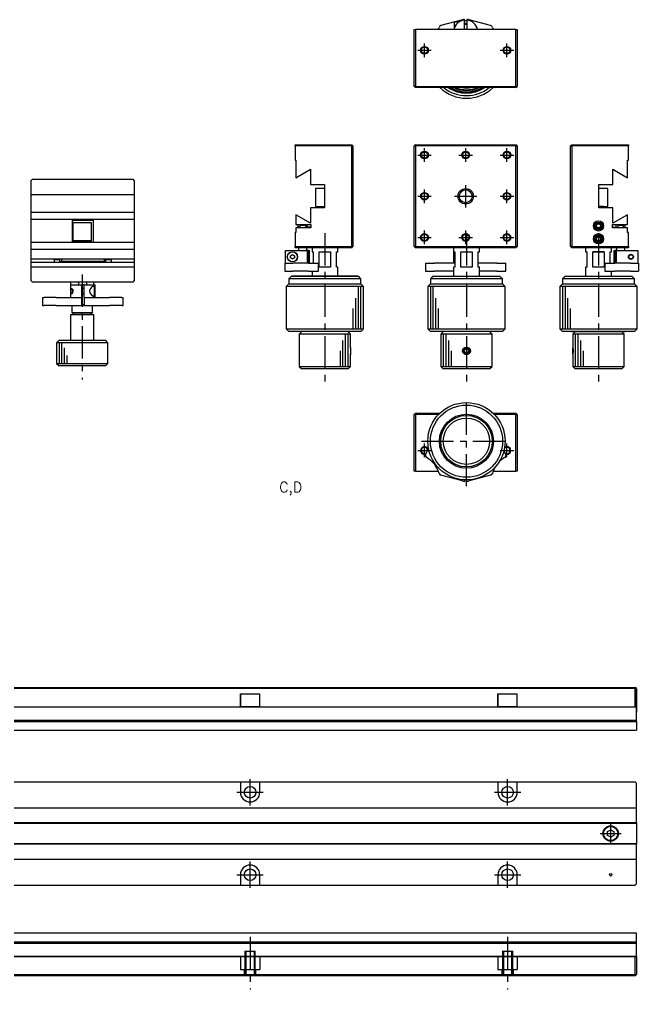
# Model space of a CAD drawing. Extents: x 18 to 952, y 13 to 406.
# Drawn here: x 238.7 to 479.1, y 29.9 to 406.3 of the extents above; entities that cross this region are included whole.
import ezdxf

# ---------------------------------------------------------------- set-up
doc = ezdxf.new("R2010")
doc.units = 0
doc.header["$LTSCALE"] = 10
doc.linetypes.add('CENTER', pattern=[2, 1.25, -0.25, 0.25, -0.25])
doc.linetypes.add('DASHED', pattern=[3.5, 2, -1.5])
doc.layers.get('0').update_dxf_attribs({"linetype": 'CONTINUOUS'})
doc.layers.add('CENTER', color=1, linetype='CENTER')
doc.styles.get("Standard").update_dxf_attribs({"font": 'txt.shx', "bigfont": '@extfont2.shx'})

msp = doc.modelspace()

# ---------------------------------------------------------------- linework, layer by layer
at = {"color": 7, "linetype": 'CONTINUOUS'}
for p, q in [((410.695905, 406.182148), (402.349441, 403.94572)), ((407.49, 405.252519), (407.49, 402.87321)), ((409.278451, 405.252519), (407.49, 405.252519)), ((411.49, 406.07613), (411.49, 406.327456)), ((411.49, 402.352519), (411.49, 406.07613)), ((412.489981, 404.352519), (411.49, 404.352519)), ((412.49, 406.327456), (412.49, 406.07613)), ((412.49, 406.07613), (412.49, 402.352519)), ((421.630559, 403.94572), (413.284095, 406.182148)), ((391.99, 380.352519), (391.99, 402.352519)), ((391.99, 402.352519), (392.49, 402.352519)), ((392.49, 402.352519), (392.49, 380.352519)), ((431.49, 402.352519), (392.49, 402.352519)), ((431.49, 380.352519), (431.49, 402.352519)), ((431.49, 402.352519), (431.99, 402.352519)), ((431.99, 402.352519), (431.99, 380.352519)), ((392.49, 379.852519), (391.99, 380.352519)), ((392.49, 380.352519), (391.99, 380.352519)), ((392.49, 379.852519), (392.49, 380.352519)), ((392.49, 380.352519), (431.49, 380.352519)), ((431.49, 379.852519), (431.49, 380.352519)), ((431.99, 380.352519), (431.49, 380.352519)), ((431.49, 379.852519), (431.99, 380.352519)), ((431.49, 379.852519), (392.49, 379.852519)), ((345.717481, 357.71), (367.717481, 357.71)), ((345.717481, 357.21), (345.717481, 357.71)), ((367.717481, 357.71), (367.717481, 357.21)), ((368.217481, 357.21), (367.717481, 357.71)), ((392.49, 357.71), (391.99, 357.21)), ((392.49, 357.21), (392.49, 357.71)), ((392.49, 357.71), (431.49, 357.71)), ((431.49, 357.21), (431.49, 357.71)), ((431.99, 357.21), (431.49, 357.71)), ((452.652519, 357.21), (453.152519, 357.71)), ((453.152519, 357.21), (453.152519, 357.71)), ((453.152519, 357.71), (475.152519, 357.71)), ((475.152519, 357.71), (475.152519, 357.21)), ((345.717481, 357.21), (345.717481, 351.71)), ((367.717481, 357.21), (345.717481, 357.21)), ((367.717481, 318.21), (367.717481, 357.21)), ((368.217481, 357.21), (367.717481, 357.21)), ((368.217481, 357.21), (368.217481, 318.21)), ((391.99, 318.21), (391.99, 357.21)), ((392.49, 357.21), (391.99, 357.21)), ((431.49, 357.21), (392.49, 357.21)), ((392.49, 357.21), (392.49, 318.21)), ((431.49, 318.21), (431.49, 357.21)), ((431.49, 357.21), (431.99, 357.21)), ((431.99, 357.21), (431.99, 318.21)), ((452.652519, 357.21), (453.152519, 357.21)), ((452.652519, 318.21), (452.652519, 357.21)), ((475.152519, 357.21), (453.152519, 357.21)), ((453.152519, 357.21), (453.152519, 318.21)), ((475.152519, 351.71), (475.152519, 357.21)), ((345.717481, 351.71), (346.017481, 351.71)), ((346.017481, 351.71), (346.017481, 344.883205)), ((474.852519, 351.71), (475.152519, 351.71)), ((474.852519, 344.883205), (474.852519, 351.71)), ((346.017481, 344.883205), (351.717481, 348.174102)), ((351.717481, 348.174102), (351.717481, 342.21)), ((469.152519, 348.174102), (474.852519, 344.883205)), ((469.152519, 342.21), (469.152519, 348.174102)), ((243.81, 344.37), (243.31, 343.87)), ((243.31, 338.37), (243.31, 343.87)), ((243.81, 344.37), (282.81, 344.37)), ((283.31, 343.87), (282.81, 344.37)), ((283.31, 343.87), (283.31, 338.37)), ((351.717481, 342.21), (357.217481, 342.21)), ((357.217481, 340.71), (353.667481, 340.71)), ((357.217481, 340.71), (353.667481, 340.71)), ((353.667481, 340.71), (353.667481, 333.71)), ((357.217481, 340.71), (356.740131, 340.71)), ((357.217481, 340.71), (356.740131, 340.71)), ((357.217481, 342.21), (357.217481, 333.21)), ((463.652519, 342.21), (469.152519, 342.21)), ((463.652519, 333.21), (463.652519, 342.21)), ((467.202519, 340.71), (463.652519, 340.71)), ((467.202519, 333.71), (467.202519, 340.71)), ((243.31, 338.37), (283.31, 338.37)), ((243.31, 331.543205), (243.31, 338.37)), ((283.31, 338.37), (283.31, 331.543205)), ((243.31, 331.543205), (283.31, 331.543205)), ((243.31, 328.87), (243.31, 331.543205)), ((283.31, 331.543205), (283.31, 328.87)), ((357.217481, 333.21), (351.717481, 333.21)), ((351.717481, 333.21), (351.717481, 327.245898)), ((353.667481, 333.71), (357.217481, 333.71)), ((355.317481, 333.71), (355.317481, 333.21)), ((463.652519, 333.71), (465.552519, 333.71)), ((463.652519, 333.71), (467.202519, 333.71)), ((465.552519, 333.71), (463.652519, 333.71)), ((469.152519, 333.21), (463.652519, 333.21)), ((465.552519, 333.71), (467.202519, 333.71)), ((465.552519, 333.21), (465.552519, 333.71)), ((469.152519, 327.245898), (469.152519, 333.21)), ((243.31, 328.87), (283.31, 328.87)), ((243.31, 319.87), (243.31, 328.87)), ((260.077572, 328.87), (259.21122, 328.37)), ((259.21122, 328.37), (267.40878, 328.37)), ((259.21122, 328.37), (259.21122, 319.87)), ((267.40878, 328.37), (266.542428, 328.87)), ((267.40878, 319.87), (267.40878, 328.37)), ((283.31, 328.87), (283.31, 319.87)), ((346.017481, 330.536795), (346.017481, 326.71)), ((351.717481, 327.245898), (346.017481, 330.536795)), ((474.852519, 330.536795), (469.152519, 327.245898)), ((474.852519, 326.71), (474.852519, 330.536795)), ((266.747868, 327.37), (259.447868, 327.37)), ((259.447868, 327.37), (259.447868, 320.37)), ((266.747868, 320.37), (266.747868, 327.37)), ((346.017481, 326.71), (351.917481, 326.71)), ((346.017481, 325.51), (346.017481, 323.71)), ((346.717486, 325.51), (346.017481, 325.51)), ((347.217486, 325.51), (346.717486, 325.51)), ((346.917481, 325.71), (346.917481, 326.71)), ((347.567481, 325.71), (346.917481, 325.71)), ((350.217476, 325.51), (347.217486, 325.51)), ((347.867481, 326.71), (347.567481, 326.41)), ((349.264222, 326.41), (347.567481, 326.41)), ((347.567481, 326.41), (347.567481, 325.51)), ((349.867481, 326.41), (349.264222, 326.41)), ((349.867481, 326.41), (349.567481, 326.71)), ((349.867481, 325.51), (349.867481, 326.41)), ((349.867481, 325.71), (350.417481, 325.71)), ((350.717476, 325.51), (350.217476, 325.51)), ((350.417481, 325.71), (350.417481, 326.71)), ((351.917481, 325.71), (350.417481, 325.71)), ((351.917481, 325.51), (350.717476, 325.51)), ((351.917481, 326.71), (351.917481, 325.51)), ((462.686494, 326.210886), (463.120274, 326.960443)), ((463.118739, 325.460443), (462.686494, 326.210886)), ((463.984764, 325.459557), (463.118739, 325.460443)), ((463.120274, 326.960443), (463.986299, 326.959557)), ((464.418544, 326.209114), (463.984764, 325.459557)), ((463.986299, 326.959557), (464.418544, 326.209114)), ((468.952519, 325.51), (468.952519, 326.71)), ((468.952519, 326.71), (474.852519, 326.71)), ((468.952519, 325.71), (470.452519, 325.71)), ((468.952519, 325.71), (470.452519, 325.71)), ((470.152524, 325.51), (468.952519, 325.51)), ((470.652524, 325.51), (470.152524, 325.51)), ((470.452519, 325.71), (470.452519, 326.71)), ((470.452519, 325.71), (471.002519, 325.71)), ((470.452519, 325.71), (471.002519, 325.71)), ((473.652514, 325.51), (470.652524, 325.51)), ((471.302519, 326.71), (471.002519, 326.41)), ((473.302519, 326.41), (471.002519, 326.41)), ((471.002519, 326.41), (471.002519, 325.51)), ((473.302519, 326.41), (473.002519, 326.71)), ((473.302519, 325.51), (473.302519, 326.41)), ((473.952519, 325.71), (473.302519, 325.71)), ((473.302519, 325.71), (473.952519, 325.71)), ((474.152514, 325.51), (473.652514, 325.51)), ((473.952519, 325.71), (473.952519, 326.71)), ((474.852519, 325.51), (474.152514, 325.51)), ((474.852519, 323.71), (474.852519, 325.51)), ((259.447868, 320.37), (266.747868, 320.37)), ((266.697868, 320.37), (259.497868, 320.37)), ((259.497868, 320.37), (259.497868, 319.87)), ((266.697868, 319.87), (266.697868, 320.37)), ((346.017481, 323.71), (345.717481, 323.71)), ((345.717481, 323.71), (345.717481, 318.21)), ((462.686494, 321.210886), (463.120274, 321.960443)), ((463.118739, 320.460443), (462.686494, 321.210886)), ((463.984764, 320.459557), (463.118739, 320.460443)), ((463.120274, 321.960443), (463.986299, 321.959557)), ((464.418544, 321.209114), (463.984764, 320.459557)), ((463.986299, 321.959557), (464.418544, 321.209114)), ((475.152519, 323.71), (474.852519, 323.71)), ((475.152519, 318.21), (475.152519, 323.71)), ((243.31, 319.87), (283.31, 319.87)), ((243.31, 317.196795), (243.31, 319.87)), ((243.31, 317.196795), (283.31, 317.196795)), ((243.31, 313.37), (243.31, 317.196795)), ((283.31, 319.87), (283.31, 317.196795)), ((283.31, 317.196795), (283.31, 313.37)), ((341.99387, 311.71), (341.99387, 316.71)), ((341.99387, 316.71), (350.440381, 316.71)), ((345.717481, 318.21), (367.717481, 318.21)), ((345.717481, 317.71), (345.717481, 318.21)), ((367.717481, 317.71), (345.717481, 317.71)), ((347.097481, 317.71), (347.097481, 316.71)), ((350.337481, 316.71), (350.337481, 317.71)), ((350.440381, 316.71), (350.440381, 311.71)), ((350.983721, 316.71), (350.440381, 316.71)), ((350.983721, 316.71), (350.983721, 311.71)), ((350.983721, 316.71), (351.317481, 316.71)), ((351.317481, 311.71), (351.317481, 316.71)), ((352.317481, 317.71), (352.317481, 316.21)), ((352.317481, 316.21), (352.817481, 316.21)), ((352.817481, 316.21), (352.817481, 311.71)), ((355.138032, 316.21), (359.496931, 316.21)), ((355.138032, 310.21), (355.138032, 316.21)), ((359.496931, 316.21), (359.496931, 310.21)), ((361.817481, 316.21), (362.317481, 316.21)), ((361.817481, 310.21), (361.817481, 316.21)), ((362.317481, 316.21), (362.317481, 317.71)), ((367.717481, 318.21), (368.217481, 318.21)), ((367.717481, 318.21), (367.717481, 317.71)), ((367.717481, 317.71), (368.217481, 318.21)), ((391.99, 318.21), (392.49, 318.21)), ((391.99, 318.21), (392.49, 317.71)), ((392.49, 317.71), (392.49, 318.21)), ((392.49, 318.21), (431.49, 318.21)), ((431.49, 317.71), (392.49, 317.71)), ((407.24, 316.71), (407.29, 316.71)), ((407.24, 316.71), (407.24, 314.213396)), ((407.29, 317.71), (407.29, 316.21)), ((407.29, 316.21), (407.79, 316.21)), ((407.79, 316.21), (407.79, 310.21)), ((410.110551, 316.21), (414.469449, 316.21)), ((410.110551, 310.21), (410.110551, 316.21)), ((414.469449, 316.21), (414.469449, 310.21)), ((416.79, 316.21), (417.29, 316.21)), ((416.79, 310.21), (416.79, 316.21)), ((417.29, 316.21), (417.29, 317.71)), ((431.49, 317.71), (431.49, 318.21)), ((431.99, 318.21), (431.49, 318.21)), ((431.49, 317.71), (431.99, 318.21)), ((453.152519, 318.21), (452.652519, 318.21)), ((453.152519, 317.71), (452.652519, 318.21)), ((453.152519, 318.21), (475.152519, 318.21)), ((453.152519, 317.71), (453.152519, 318.21)), ((475.152519, 317.71), (453.152519, 317.71)), ((458.552519, 317.71), (458.552519, 316.21)), ((458.552519, 316.21), (459.052519, 316.21)), ((458.552519, 316.21), (459.052519, 316.21)), ((459.052519, 316.21), (459.052519, 310.21)), ((461.373069, 316.21), (465.731968, 316.21)), ((461.373069, 310.21), (461.373069, 316.21)), ((465.731968, 316.21), (461.373069, 316.21)), ((465.731968, 316.21), (465.731968, 310.21)), ((468.052519, 316.21), (468.552519, 316.21)), ((468.052519, 316.21), (468.552519, 316.21)), ((468.052519, 311.71), (468.052519, 316.21)), ((468.552519, 316.21), (468.552519, 317.71)), ((469.552519, 316.71), (469.886279, 316.71)), ((469.552519, 316.71), (469.552519, 311.71)), ((469.886279, 316.71), (469.886279, 311.71)), ((470.429619, 316.71), (469.886279, 316.71)), ((470.429619, 316.71), (470.429619, 311.71)), ((470.429619, 316.71), (478.87613, 316.71)), ((470.532519, 317.71), (470.532519, 316.71)), ((473.772519, 316.71), (473.772519, 317.71)), ((475.152519, 318.21), (475.152519, 317.71)), ((478.87613, 316.71), (478.87613, 311.71)), ((243.31, 313.37), (283.31, 313.37)), ((243.31, 312.17), (243.31, 313.37)), ((252.46, 313.37), (252.16, 313.07)), ((254.46, 313.07), (252.16, 313.07)), ((252.16, 313.07), (252.16, 312.17)), ((254.46, 313.07), (254.16, 313.37)), ((254.46, 312.17), (254.46, 313.07)), ((255.01, 313.37), (255.01, 312.37)), ((271.61, 313.37), (271.61, 312.37)), ((272.46, 313.37), (272.16, 313.07)), ((274.46, 313.07), (272.16, 313.07)), ((272.16, 313.07), (272.16, 312.17)), ((274.46, 313.07), (274.16, 313.37)), ((274.46, 312.17), (274.46, 313.07)), ((283.31, 313.37), (283.31, 312.17)), ((343.967481, 314.643013), (344.717481, 315.076025)), ((343.967481, 313.776987), (343.967481, 314.643013)), ((344.717481, 313.343975), (343.967481, 313.776987)), ((344.717481, 315.076025), (345.467481, 314.643013)), ((345.467481, 313.776987), (344.717481, 313.343975)), ((345.467481, 314.643013), (345.467481, 313.776987)), ((407.24, 314.213396), (407.24, 311.71)), ((243.31, 312.17), (283.31, 312.17)), ((243.31, 310.37), (243.31, 312.17)), ((243.31, 304.87), (243.31, 310.37)), ((243.31, 310.37), (283.31, 310.37)), ((254.46, 312.37), (255.01, 312.37)), ((271.61, 312.37), (255.01, 312.37)), ((271.61, 312.37), (272.16, 312.37)), ((283.31, 312.17), (283.31, 310.37)), ((283.31, 310.37), (283.31, 304.87)), ((341.742544, 311.71), (341.742544, 308.71)), ((341.742544, 311.71), (341.887852, 311.71)), ((341.742544, 308.71), (341.887852, 308.71)), ((341.887852, 311.71), (344.12428, 311.71)), ((341.887852, 308.71), (344.12428, 308.71)), ((344.12428, 311.71), (344.829049, 311.71)), ((344.12428, 308.71), (344.829049, 308.71)), ((350.947828, 311.71), (344.829049, 311.71)), ((350.947828, 308.71), (344.829049, 308.71)), ((350.947828, 311.71), (352.150113, 311.71)), ((350.947828, 308.71), (352.150113, 308.71)), ((352.150113, 311.71), (354.047881, 311.71)), ((352.150113, 308.71), (354.047881, 308.71)), ((352.317481, 308.71), (352.317481, 306.71)), ((354.047881, 311.71), (354.881481, 311.71)), ((354.047881, 308.71), (354.881481, 308.71)), ((354.881481, 308.71), (354.881481, 311.71)), ((359.496931, 310.21), (355.138032, 310.21)), ((359.496931, 310.21), (355.138032, 310.21)), ((362.317481, 310.21), (361.817481, 310.21)), ((362.317481, 310.21), (361.817481, 310.21)), ((362.317481, 306.71), (362.317481, 310.21)), ((396.354239, 311.71), (396.409996, 311.71)), ((396.354239, 311.71), (396.354239, 308.71)), ((396.354239, 308.71), (396.409996, 308.71)), ((396.409996, 311.71), (397.207739, 311.71)), ((396.409996, 308.71), (397.207739, 308.71)), ((397.207739, 311.71), (399.877502, 311.71)), ((397.207739, 308.71), (399.877502, 308.71)), ((407.79, 311.71), (399.877502, 311.71)), ((407.29, 308.71), (399.877502, 308.71)), ((407.79, 310.21), (407.29, 310.21)), ((407.29, 310.21), (407.29, 306.71)), ((414.469449, 310.21), (410.110551, 310.21)), ((424.102498, 311.71), (416.79, 311.71)), ((417.29, 310.21), (416.79, 310.21)), ((417.29, 306.71), (417.29, 310.21)), ((424.102498, 308.71), (417.29, 308.71)), ((424.102498, 311.71), (426.772261, 311.71)), ((424.102498, 308.71), (426.772261, 308.71)), ((426.772261, 311.71), (427.570004, 311.71)), ((426.772261, 308.71), (427.570004, 308.71)), ((427.570004, 311.71), (427.625761, 311.71)), ((427.570004, 308.71), (427.625761, 308.71)), ((427.625761, 308.71), (427.625761, 311.71)), ((459.052519, 310.21), (458.552519, 310.21)), ((458.552519, 310.21), (458.552519, 306.71)), ((465.731968, 310.21), (461.373069, 310.21)), ((465.988519, 311.71), (466.822119, 311.71)), ((465.988519, 311.71), (465.988519, 308.71)), ((465.988519, 308.71), (466.822119, 308.71)), ((466.822119, 311.71), (468.719887, 311.71)), ((466.822119, 308.71), (468.719887, 308.71)), ((468.552519, 306.71), (468.552519, 308.71)), ((468.719887, 311.71), (469.922172, 311.71)), ((468.719887, 308.71), (469.922172, 308.71)), ((476.040951, 311.71), (469.922172, 311.71)), ((476.040951, 308.71), (469.922172, 308.71)), ((476.040951, 311.71), (476.74572, 311.71)), ((476.040951, 308.71), (476.74572, 308.71)), ((476.74572, 311.71), (478.982148, 311.71)), ((476.74572, 308.71), (478.982148, 308.71)), ((478.982148, 311.71), (479.127456, 311.71)), ((478.982148, 308.71), (479.127456, 308.71)), ((479.127456, 311.71), (479.127456, 308.71)), ((344.317481, 306.71), (343.317481, 305.71)), ((371.317481, 305.71), (343.317481, 305.71)), ((343.317481, 305.71), (343.317481, 303.71)), ((344.317481, 306.71), (370.317481, 306.71)), ((344.317481, 306.71), (348.317481, 306.71)), ((370.117481, 306.71), (344.517481, 306.71)), ((348.317481, 306.71), (344.517481, 306.71)), ((366.317481, 306.71), (370.317481, 306.71)), ((370.117481, 306.71), (366.317481, 306.71)), ((371.317481, 305.71), (370.317481, 306.71)), ((371.317481, 303.71), (371.317481, 305.71)), ((399.29, 306.71), (398.29, 305.71)), ((412.29, 305.71), (398.29, 305.71)), ((398.29, 305.71), (398.29, 303.71)), ((399.29, 306.71), (412.29, 306.71)), ((412.29, 306.71), (425.29, 306.71)), ((426.29, 305.71), (412.29, 305.71)), ((426.29, 305.71), (425.29, 306.71)), ((426.29, 303.71), (426.29, 305.71)), ((450.552519, 306.71), (449.552519, 305.71)), ((477.552519, 305.71), (449.552519, 305.71)), ((449.552519, 305.71), (449.552519, 303.71)), ((450.552519, 306.71), (476.552519, 306.71)), ((477.552519, 305.71), (476.552519, 306.71)), ((477.552519, 303.71), (477.552519, 305.71)), ((243.31, 304.87), (243.81, 304.37)), ((282.81, 304.37), (243.81, 304.37)), ((258.56, 303.37), (262.81, 303.37)), ((258.56, 303.37), (258.56, 298.37)), ((258.597868, 304.37), (258.597868, 303.37)), ((258.745341, 301.597344), (258.789485, 301.710705)), ((258.830854, 301.551535), (258.784355, 301.443826)), ((258.789485, 301.710705), (258.845182, 301.795334)), ((258.89672, 301.632052), (258.830854, 301.551535)), ((258.845182, 301.795334), (258.936181, 301.85901)), ((259.001588, 301.67), (258.89672, 301.632052)), ((258.936181, 301.85901), (259.001578, 301.869995)), ((259.001578, 301.869995), (259.107557, 301.846759)), ((259.047535, 301.664196), (259.001588, 301.67)), ((259.139474, 301.621762), (259.047535, 301.664196)), ((259.107557, 301.846759), (259.219625, 301.779896)), ((259.229297, 301.543893), (259.139474, 301.621762)), ((259.219625, 301.779896), (259.304709, 301.702862)), ((259.308719, 301.441559), (259.229297, 301.543893)), ((259.304709, 301.702862), (259.387398, 301.604364)), ((259.360307, 301.351794), (259.308719, 301.441559)), ((259.387398, 301.604364), (259.457229, 301.497851)), ((259.457229, 301.497851), (259.519874, 301.374915)), ((261.69, 304.37), (261.69, 303.37)), ((262.81, 303.37), (262.81, 298.37)), ((263.81, 303.37), (262.81, 303.37)), ((263.81, 301.87), (262.81, 301.87)), ((263.81, 303.37), (268.06, 303.37)), ((263.81, 298.37), (263.81, 303.37)), ((264.93, 303.37), (264.93, 304.37)), ((267.81, 302.77), (267.269785, 302.77)), ((267.464123, 302.846849), (267.592171, 302.869227)), ((267.592171, 302.869227), (267.61839, 302.87)), ((267.597868, 303.37), (267.597868, 304.37)), ((267.61839, 302.87), (267.833719, 302.79249)), ((267.81, 298.97), (267.81, 302.77)), ((267.833719, 302.79249), (267.913684, 302.689581)), ((267.913684, 302.689581), (267.966556, 302.564457)), ((268.06, 300.872878), (268.06, 303.37)), ((282.81, 304.37), (283.31, 304.87)), ((343.317481, 303.71), (342.317481, 302.71)), ((372.317481, 302.71), (342.317481, 302.71)), ((342.317481, 302.71), (342.317481, 286.21)), ((343.317481, 303.71), (371.317481, 303.71)), ((372.317481, 302.71), (371.317481, 303.71)), ((372.317481, 286.21), (372.317481, 302.71)), ((398.29, 303.71), (397.29, 302.71)), ((427.29, 302.71), (397.29, 302.71)), ((397.29, 302.71), (397.29, 286.21)), ((398.29, 303.71), (412.29, 303.71)), ((412.29, 303.71), (426.29, 303.71)), ((427.29, 302.71), (426.29, 303.71)), ((427.29, 286.21), (427.29, 302.71)), ((449.552519, 303.71), (448.552519, 302.71)), ((478.552519, 302.71), (448.552519, 302.71)), ((448.552519, 302.71), (448.552519, 286.21)), ((449.552519, 303.71), (477.552519, 303.71)), ((478.552519, 302.71), (477.552519, 303.71)), ((478.552519, 286.21), (478.552519, 302.71)), ((247.674239, 298.37), (248.186581, 298.37)), ((247.674239, 298.37), (247.674239, 295.37)), ((252.962964, 298.37), (248.186581, 298.37)), ((252.962964, 298.37), (253.669441, 298.37)), ((253.669441, 298.37), (262.015905, 298.37)), ((258.760658, 300.38209), (258.794988, 300.265916)), ((258.818026, 299.979959), (258.764164, 300.087524)), ((258.794988, 300.265916), (258.840071, 300.17323)), ((258.901485, 299.8973), (258.818026, 299.979959)), ((258.840071, 300.17323), (258.925533, 300.088882)), ((259.001609, 299.870005), (258.901485, 299.8973)), ((258.925533, 300.088882), (259.001578, 300.07)), ((259.001578, 300.07), (259.111456, 300.101256)), ((259.069551, 299.879972), (259.001609, 299.870005)), ((259.179638, 299.9317), (259.069551, 299.879972)), ((259.111456, 300.101256), (259.206427, 300.172802)), ((259.261847, 299.995472), (259.179638, 299.9317)), ((259.206427, 300.172802), (259.281153, 300.258761)), ((259.34255, 300.079047), (259.261847, 299.995472)), ((259.281153, 300.258761), (259.34914, 300.366708)), ((259.419181, 300.180955), (259.34255, 300.079047)), ((259.34914, 300.366708), (259.400104, 300.477807)), ((259.400104, 300.477807), (259.435816, 300.587105)), ((259.48572, 300.293862), (259.419181, 300.180955)), ((259.435816, 300.587105), (259.459188, 300.696533)), ((259.459188, 300.696533), (259.47143, 300.811264)), ((259.47143, 300.811264), (259.471455, 300.928249)), ((262.015905, 298.37), (262.81, 298.37)), ((262.81, 299.87), (263.81, 299.87)), ((262.81, 298.37), (262.81, 295.37)), ((263.81, 298.37), (264.604095, 298.37)), ((263.81, 298.37), (263.81, 295.37)), ((264.604095, 298.37), (272.950559, 298.37)), ((267.269118, 298.97), (267.81, 298.97)), ((267.480578, 298.888789), (267.378574, 298.921599)), ((267.618422, 298.87), (267.480578, 298.888789)), ((267.815727, 298.932572), (267.618422, 298.87)), ((267.878789, 298.996692), (267.815727, 298.932572)), ((267.935058, 299.092982), (267.878789, 298.996692)), ((267.978015, 299.213884), (267.935058, 299.092982)), ((268.06, 298.37), (268.06, 300.872878)), ((272.950559, 298.37), (273.657036, 298.37)), ((278.433419, 298.37), (273.657036, 298.37)), ((278.433419, 298.37), (278.945761, 298.37)), ((278.945761, 295.37), (278.945761, 298.37)), ((247.674239, 295.37), (248.186581, 295.37)), ((252.962964, 295.37), (248.186581, 295.37)), ((252.962964, 295.37), (253.669441, 295.37)), ((253.669441, 295.37), (262.015905, 295.37)), ((259.097868, 295.37), (259.097868, 292.57)), ((262.015905, 295.37), (262.81, 295.37)), ((262.81, 295.773126), (263.81, 295.773126)), ((263.31, 295.37), (262.81, 295.37)), ((263.81, 295.37), (263.31, 295.37)), ((263.81, 295.37), (264.604095, 295.37)), ((264.604095, 295.37), (272.950559, 295.37)), ((267.097868, 292.57), (267.097868, 295.37)), ((272.950559, 295.37), (273.657036, 295.37)), ((278.433419, 295.37), (273.657036, 295.37)), ((278.433419, 295.37), (278.945761, 295.37)), ((258.597868, 291.87), (267.597868, 291.87)), ((258.597868, 291.87), (258.597868, 281.87)), ((259.097868, 292.57), (267.097868, 292.57)), ((259.097868, 292.57), (259.297868, 292.37)), ((266.897868, 292.37), (259.297868, 292.37)), ((259.497868, 292.37), (259.497868, 291.87)), ((266.697868, 291.87), (266.697868, 292.37)), ((267.097868, 292.57), (266.897868, 292.37)), ((267.597868, 281.87), (267.597868, 291.87)), ((342.317481, 286.21), (372.317481, 286.21)), ((342.317481, 286.21), (343.317481, 285.21)), ((371.317481, 285.21), (372.317481, 286.21)), ((397.29, 286.21), (427.29, 286.21)), ((397.29, 286.21), (398.29, 285.21)), ((426.29, 285.21), (427.29, 286.21)), ((448.552519, 286.21), (478.552519, 286.21)), ((448.552519, 286.21), (449.552519, 285.21)), ((477.552519, 285.21), (478.552519, 286.21)), ((371.317481, 285.21), (343.317481, 285.21)), ((348.317481, 285.21), (347.317481, 284.21)), ((367.317481, 284.21), (347.317481, 284.21)), ((347.317481, 284.21), (347.317481, 271.71)), ((367.317481, 284.21), (366.317481, 285.21)), ((367.317481, 278.96), (367.317481, 284.21)), ((426.29, 285.21), (398.29, 285.21)), ((403.29, 285.21), (402.29, 284.21)), ((422.29, 284.21), (402.29, 284.21)), ((402.29, 284.21), (402.29, 271.71)), ((422.29, 284.21), (421.29, 285.21)), ((422.29, 271.71), (422.29, 284.21)), ((454.552519, 285.21), (449.552519, 285.21)), ((477.552519, 285.21), (449.552519, 285.21)), ((453.052519, 285.21), (454.552519, 285.21)), ((453.052519, 285.21), (474.052519, 285.21)), ((454.552519, 285.21), (453.552519, 284.21)), ((473.552519, 284.21), (453.552519, 284.21)), ((453.552519, 284.21), (453.552519, 278.96)), ((477.552519, 285.21), (472.552519, 285.21)), ((472.552519, 285.21), (474.052519, 285.21)), ((473.552519, 284.21), (472.552519, 285.21)), ((473.552519, 271.71), (473.552519, 284.21)), ((254.097868, 281.87), (253.097868, 280.87)), ((263.097868, 280.87), (253.097868, 280.87)), ((253.097868, 280.87), (253.097868, 272.87)), ((254.097868, 281.87), (263.097868, 281.87)), ((263.097868, 281.87), (272.097868, 281.87)), ((273.097868, 280.87), (263.097868, 280.87)), ((273.097868, 280.87), (272.097868, 281.87)), ((273.097868, 272.87), (273.097868, 280.87)), ((367.317481, 271.71), (367.317481, 276.460218)), ((411.423975, 277.71), (411.856987, 278.46)), ((411.856987, 276.96), (411.423975, 277.71)), ((411.856987, 278.46), (412.723013, 278.46)), ((412.723013, 276.96), (411.856987, 276.96)), ((412.723013, 278.46), (413.156025, 277.71)), ((413.156025, 277.71), (412.723013, 276.96)), ((453.552519, 276.460212), (453.552519, 271.71)), ((253.097868, 272.87), (273.097868, 272.87)), ((253.097868, 272.87), (254.097868, 271.87)), ((272.097868, 271.87), (254.097868, 271.87)), ((272.097868, 271.87), (273.097868, 272.87)), ((347.317481, 271.71), (367.317481, 271.71)), ((347.317481, 271.71), (348.317481, 270.71)), ((366.317481, 270.71), (367.317481, 271.71)), ((402.29, 271.71), (412.29, 271.71)), ((402.29, 271.71), (403.29, 270.71)), ((412.29, 271.71), (422.29, 271.71)), ((421.29, 270.71), (422.29, 271.71)), ((453.552519, 271.71), (473.552519, 271.71)), ((453.552519, 271.71), (454.552519, 270.71)), ((472.552519, 270.71), (473.552519, 271.71)), ((366.317481, 270.71), (348.317481, 270.71)), ((412.29, 270.71), (403.29, 270.71)), ((421.29, 270.71), (412.29, 270.71)), ((472.552519, 270.71), (454.552519, 270.71)), ((472.552519, 270.71), (454.552519, 270.71)), ((391.99, 253.067481), (392.49, 253.567481)), ((391.99, 231.067481), (391.99, 253.067481)), ((391.99, 253.067481), (392.49, 253.067481)), ((392.49, 253.067481), (392.49, 253.567481)), ((392.49, 253.567481), (401.985147, 253.567481)), ((392.49, 253.067481), (392.49, 231.067481)), ((401.480745, 253.067481), (392.49, 253.067481)), ((422.594853, 253.567481), (431.49, 253.567481)), ((431.49, 253.067481), (423.099255, 253.067481)), ((431.49, 253.067481), (431.49, 253.567481)), ((431.99, 253.067481), (431.49, 253.567481)), ((431.49, 231.067481), (431.49, 253.067481)), ((431.49, 253.067481), (431.99, 253.067481)), ((431.99, 253.067481), (431.99, 231.067481)), ((392.49, 231.067481), (391.99, 231.067481)), ((392.49, 231.067481), (401.357497, 231.067481)), ((422.622503, 231.067481), (431.49, 231.067481)), ((431.99, 231.067481), (431.49, 231.067481)), ((410.695905, 227.237852), (402.349441, 229.47428)), ((411.49, 227.68883), (411.49, 227.092544)), ((412.49, 227.092544), (412.49, 227.668814)), ((421.630559, 229.47428), (413.284095, 227.237852)), ((78.78, 147.17), (477.78, 147.17)), ((477.78, 146.67), (477.78, 147.17)), ((478.28, 146.67), (477.78, 147.17)), ((478.28, 146.67), (477.78, 147.17)), ((477.78, 146.67), (78.78, 146.67)), ((324.53, 144.67), (332.03, 144.67)), ((324.53, 144.67), (324.53, 139.67)), ((324.53, 139.67), (324.53, 144.67)), ((332.03, 139.67), (332.03, 144.67)), ((332.03, 139.67), (332.03, 144.67)), ((424.53, 144.67), (432.03, 144.67)), ((424.53, 144.67), (424.53, 139.67)), ((424.53, 139.67), (424.53, 144.67)), ((432.03, 139.67), (432.03, 144.67)), ((432.03, 139.67), (432.03, 144.67)), ((477.78, 139.67), (477.78, 146.67)), ((477.78, 146.67), (478.28, 146.67)), ((478.28, 146.67), (478.28, 139.67)), ((478.28, 139.67), (478.28, 146.67)), ((78.28, 139.57), (478.28, 139.57)), ((232.03, 139.67), (324.53, 139.67)), ((328.28, 139.67), (324.53, 139.67)), ((332.03, 139.67), (328.28, 139.67)), ((332.03, 139.67), (424.53, 139.67)), ((428.28, 139.67), (424.53, 139.67)), ((432.03, 139.67), (428.28, 139.67)), ((432.03, 139.67), (477.78, 139.67)), ((478.28, 139.67), (477.78, 139.67)), ((478.28, 139.67), (478.28, 139.57)), ((478.28, 139.57), (478.28, 139.67)), ((478.28, 139.57), (478.28, 137.57)), ((478.28, 134.473848), (478.28, 139.57)), ((478.28, 133.97), (478.28, 137.57)), ((78.28, 134.473848), (478.28, 134.473848)), ((78.28, 133.97), (478.28, 133.97)), ((478.28, 133.97), (478.28, 134.473848)), ((478.28, 133.97), (478.28, 130.57)), ((478.28, 133.97), (478.28, 130.57)), ((78.28, 130.57), (478.28, 130.57)), ((232.03, 110.46), (324.53, 110.46)), ((324.53, 110.46), (324.53, 106.46)), ((324.53, 110.46), (332.03, 110.46)), ((332.03, 106.46), (332.03, 110.46)), ((332.03, 110.46), (424.53, 110.46)), ((424.53, 110.46), (424.53, 106.46)), ((424.53, 110.46), (432.03, 110.46)), ((432.03, 106.46), (432.03, 110.46)), ((432.03, 110.46), (477.78, 110.46)), ((478.28, 109.96), (477.78, 110.46)), ((478.28, 100.46), (478.28, 109.96)), ((78.28, 100.46), (478.28, 100.46)), ((478.28, 94.56), (478.28, 100.46)), ((478.28, 94.56), (78.28, 94.56)), ((78.28, 94.46), (478.28, 94.46)), ((478.28, 94.56), (478.28, 94.46)), ((478.28, 94.46), (478.28, 86.46)), ((467.03, 91.181688), (468.28, 91.903376)), ((467.03, 89.738312), (467.03, 91.181688)), ((468.28, 91.903376), (469.53, 91.181688)), ((469.53, 91.181688), (469.53, 89.738312)), ((468.28, 89.016624), (467.03, 89.738312)), ((469.53, 89.738312), (468.28, 89.016624)), ((478.28, 86.46), (78.28, 86.46)), ((478.28, 86.36), (78.28, 86.36)), ((478.28, 86.46), (478.28, 86.36)), ((478.28, 80.46), (478.28, 86.36)), ((78.28, 80.46), (478.28, 80.46)), ((478.28, 70.96), (478.28, 80.46)), ((324.53, 74.46), (324.53, 70.46)), ((332.03, 70.46), (332.03, 74.46)), ((424.53, 74.46), (424.53, 70.46)), ((432.03, 70.46), (432.03, 74.46)), ((232.03, 70.46), (324.53, 70.46)), ((324.53, 70.46), (332.03, 70.46)), ((332.03, 70.46), (424.53, 70.46)), ((424.53, 70.46), (432.03, 70.46)), ((432.03, 70.46), (477.78, 70.46)), ((477.78, 70.46), (478.28, 70.96)), ((478.28, 51.83), (78.28, 51.83)), ((478.28, 48.43), (478.28, 51.83)), ((78.28, 48.43), (478.28, 48.43)), ((78.28, 47.926152), (478.28, 47.926152)), ((478.28, 47.926152), (478.28, 48.43)), ((478.28, 42.83), (478.28, 47.926152)), ((78.28, 42.83), (478.28, 42.83)), ((232.03, 42.73), (324.53, 42.73)), ((324.53, 42.73), (324.53, 37.73)), ((324.53, 42.73), (324.53, 37.73)), ((324.53, 42.73), (328.28, 42.73)), ((328.28, 42.73), (332.03, 42.73)), ((332.03, 42.73), (332.03, 37.73)), ((332.03, 42.73), (424.53, 42.73)), ((332.03, 42.73), (332.03, 37.73)), ((424.53, 42.73), (424.53, 37.73)), ((424.53, 42.73), (424.53, 37.73)), ((424.53, 42.73), (428.28, 42.73)), ((428.28, 42.73), (432.03, 42.73)), ((432.03, 42.73), (432.03, 37.73)), ((432.03, 42.73), (477.78, 42.73)), ((432.03, 42.73), (432.03, 37.73)), ((477.78, 35.73), (477.78, 42.73)), ((477.78, 42.73), (478.28, 42.73)), ((478.28, 42.73), (478.28, 42.83)), ((478.28, 42.73), (478.28, 35.73)), ((324.53, 37.73), (332.03, 37.73)), ((424.53, 37.73), (432.03, 37.73)), ((78.78, 35.73), (477.78, 35.73)), ((477.78, 35.23), (78.78, 35.23)), ((477.78, 35.73), (477.78, 35.23)), ((478.28, 35.73), (477.78, 35.73)), ((478.28, 35.73), (477.78, 35.23))]:
    msp.add_line(p, q, dxfattribs=at)
at = {"color": 3, "linetype": 'CONTINUOUS'}
for p, q in [((415.672848, 404.352514), (415.672734, 404.352514)), ((370.317481, 286.21), (370.317481, 302.71)), ((371.317481, 286.21), (371.317481, 302.71)), ((398.29, 302.71), (398.29, 286.21)), ((399.29, 302.71), (399.29, 286.21)), ((449.552519, 302.71), (449.552519, 286.21)), ((450.552519, 302.71), (450.552519, 286.21)), ((369.317481, 286.21), (369.317481, 298.21)), ((400.29, 298.21), (400.29, 286.21)), ((451.552519, 298.21), (451.552519, 286.21)), ((368.317481, 286.21), (368.317481, 294.21)), ((401.29, 294.21), (401.29, 286.21)), ((452.552519, 294.21), (452.552519, 286.21)), ((365.317481, 271.71), (365.317481, 284.21)), ((366.317481, 271.71), (366.317481, 284.21)), ((403.29, 284.21), (403.29, 271.71)), ((404.29, 284.21), (404.29, 271.71)), ((454.552519, 284.21), (454.552519, 271.71)), ((455.552519, 284.21), (455.552519, 271.71)), ((254.097868, 280.87), (254.097868, 272.87)), ((255.097868, 280.87), (255.097868, 272.87)), ((256.097868, 278.87), (256.097868, 272.87)), ((364.317481, 271.71), (364.317481, 281.71)), ((367.283553, 278.96402), (367.317481, 279.209995)), ((405.29, 281.71), (405.29, 271.71)), ((453.552519, 279.209995), (453.665658, 277.71)), ((456.552519, 281.71), (456.552519, 271.71)), ((257.097868, 275.87), (257.097868, 272.87)), ((363.317481, 271.71), (363.317481, 277.71)), ((406.29, 277.71), (406.29, 271.71)), ((453.665658, 277.71), (453.552519, 276.210005)), ((457.552519, 277.71), (457.552519, 271.71)), ((410.790005, 252.554442), (410.790005, 252.554342))]:
    msp.add_line(p, q, dxfattribs=at)
at = {"color": 3, "linetype": 'DASHED'}
for p, q in [((326.280005, 44.83), (326.280005, 42.83)), ((326.280005, 44.83), (330.279995, 44.83)), ((326.280005, 42.83), (326.280005, 42.73)), ((326.280005, 42.73), (326.280005, 37.73)), ((326.63, 44.83), (326.63, 35.23)), ((329.93, 35.23), (329.93, 44.83)), ((330.279995, 42.83), (330.279995, 44.83)), ((330.279995, 42.73), (330.279995, 42.83)), ((330.279995, 37.73), (330.279995, 42.73)), ((426.280005, 44.83), (426.280005, 42.83)), ((426.280005, 44.83), (430.279995, 44.83)), ((426.280005, 42.83), (426.280005, 42.73)), ((426.280005, 42.73), (426.280005, 37.73)), ((426.63, 44.83), (426.63, 35.23)), ((429.93, 35.23), (429.93, 44.83)), ((430.279995, 42.83), (430.279995, 44.83)), ((430.279995, 42.73), (430.279995, 42.83)), ((430.279995, 37.73), (430.279995, 42.73)), ((326.03, 37.73), (326.03, 35.23)), ((326.280005, 37.73), (326.280005, 35.23)), ((330.279995, 35.23), (330.279995, 37.73)), ((330.53, 35.23), (330.53, 37.73)), ((426.03, 37.73), (426.03, 35.23)), ((426.280005, 37.73), (426.280005, 35.23)), ((430.279995, 35.23), (430.279995, 37.73)), ((430.53, 35.23), (430.53, 37.73)), ((477.78, 35.73), (477.78, 35.23))]:
    msp.add_line(p, q, dxfattribs=at)
at = {"color": 3, "linetype": 'CONTINUOUS'}
for centre, radius in [((395.99, 394.352519), 1.5), ((427.99, 394.352519), 1.5), ((395.99, 353.71), 1.5), ((411.99, 353.71), 1.5), ((427.99, 353.71), 1.5), ((395.99, 337.71), 1.5), ((411.99, 337.71), 3), ((427.99, 337.71), 1.5), ((463.552519, 326.21), 1.5), ((395.99, 321.71), 1.5), ((411.99, 321.71), 1.5), ((427.99, 321.71), 1.5), ((463.552519, 321.21), 1.5), ((476.152864, 314.209935), 0.999935), ((412.290055, 277.71032), 1.499946)]:
    msp.add_circle(centre, radius, dxfattribs=at)
at = {"color": 7, "linetype": 'CONTINUOUS'}
for centre, radius in [((395.99, 394.352519), 1.25), ((427.99, 394.352519), 1.25), ((395.99, 353.71), 1.25), ((411.99, 353.71), 1.25), ((427.99, 353.71), 1.25), ((395.99, 337.71), 1.25), ((411.99, 337.71), 2.5), ((427.99, 337.71), 1.25), ((463.552519, 326.21), 2), ((463.552519, 326.21), 1.25), ((395.99, 321.71), 1.25), ((411.99, 321.71), 1.25), ((427.99, 321.71), 1.25), ((463.552519, 321.21), 2), ((463.552519, 321.21), 1.25), ((344.71747, 314.209999), 1.999999), ((344.717481, 314.21), 1.9), ((476.152734, 314.21), 0.8), ((412.28976, 277.710044), 1.249956), ((412.29, 277.71), 1), ((412.29, 242.667481), 15), ((412.29, 242.667481), 14), ((412.29, 242.667481), 10.5), ((412.29, 242.667481), 10), ((412.29, 242.667481), 9), ((328.28, 106.46), 2.25), ((428.28, 106.46), 2.25), ((468.28, 90.46), 3), ((468.28, 90.46), 2.75), ((328.28, 74.46), 2.25), ((428.28, 74.46), 2.25), ((468.28, 74.46), 0.5)]:
    msp.add_circle(centre, radius, dxfattribs=at)
for centre, radius, start, end in [((391.99, 405.852519), 10, 339.512685, 344.861286), ((402.60826, 402.979794), 1, 105, 164.861286), ((411.99, 401.352519), 4.75, 96.042328, 167.846803), ((411.99, 401.352519), 5, 95.73917, 105), ((412.29, 390.752519), 15, 90, 93.057225), ((412.29, 390.752519), 14, 89.181461, 93.275829), ((412.29, 390.752519), 15, 89.236034, 90), ((411.99, 401.352519), 5, 75, 84.26083), ((411.99, 401.352519), 4.75, 12.153197, 83.957672), ((421.37174, 402.979794), 1, 15.138714, 75), ((431.99, 405.852519), 10, 195.138714, 200.487315), ((412.29, 390.752519), 15, 226.607672, 313.392328), ((412.29, 390.752519), 14, 231.129962, 270), ((412.29, 390.752519), 13, 236.978017, 270), ((412.29, 390.752519), 12.8, 238.382024, 270), ((412.29, 390.752519), 12.5, 240.691891, 270), ((412.29, 390.752519), 12, 245.276037, 294.723963), ((412.29, 390.752519), 11.7, 248.689388, 291.310612), ((412.29, 390.752519), 11.05, 260.548633, 279.451367), ((412.29, 390.752519), 13, 270, 303.021983), ((412.29, 390.752519), 14, 270, 308.870038), ((412.29, 390.752519), 12.8, 270, 301.617976), ((412.29, 390.752519), 12.5, 270, 299.308109), ((348.717481, 321.71), 4, 106.708344, 108.194872), ((348.717481, 321.71), 4, 71.805128, 73.291656), ((472.152519, 321.71), 4, 106.708344, 108.194872), ((472.152519, 321.71), 4, 71.805128, 73.291656), ((263.31, 308.37), 4, 90, 108.194874), ((263.31, 308.37), 4, 71.805127, 90), ((261.941039, 300.882158), 3.274749, 167.38526153, 194.04328305), ((260.659614, 300.920505), 1.94691, 164.40739806, 182.23389204), ((258.399944, 300.873416), 1.072913, 2.92946135, 26.47890432), ((258.384064, 300.869733), 1.24309, 332.40248047, 23.9784012), ((268.373115, 300.485196), 2.530547, 111.05153496, 171.291772), ((260.379776, 301.301578), 7.69117, 356.94283945, 9.45068012), ((260.958488, 300.836528), 2.244319, 179.79348614, 191.6822273), ((268.395364, 301.265165), 2.554636, 188.93651581, 246.54568362), ((259.422856, 300.472758), 8.647284, 351.62911478, 2.77489092), ((263.31, 299.37), 4, 262.819244, 270), ((263.31, 299.37), 4, 270, 277.180756), ((377.239104, 277.71), 10.000055, 172.819284, 187.180716), ((443.630813, 277.71), 10.000138, 352.819343, 7.180657), ((395.99, 239.067481), 1.25, 90, 298.173802), ((395.99, 239.067481), 1.25, 14.567442, 90), ((397.354239, 237.170863), 1, 160.776714, 240.813229), ((411.99, 232.067481), 16.5, 153.62357, 160.776714), ((398.551581, 238.731481), 1.5, 131.570154, 153.62357), ((411.99, 232.067481), 16.5, 19.223286, 25.531576), ((427.99, 239.067481), 1.25, 90, 140.504868), ((426.625761, 237.170863), 1, 299.186771, 19.223286), ((427.99, 239.067481), 1.25, 241.826198, 90), ((391.99, 227.567481), 10, 15.138714, 60.813229), ((431.99, 227.567481), 10, 119.186771, 134.128561), ((402.60826, 230.440206), 1, 195.138714, 255), ((421.37174, 230.440206), 1, 285, 344.861286), ((431.99, 227.567481), 10, 150.931293, 164.861286), ((411.99, 232.067481), 5, 255, 264.26083), ((411.99, 232.067481), 5, 275.73917, 285), ((328.28, 106.46), 3.75, 180, 270), ((328.28, 106.46), 3.75, 270, 0), ((428.28, 106.46), 3.75, 180, 270), ((428.28, 106.46), 3.75, 270, 0), ((328.28, 74.46), 3.75, 90, 180), ((328.28, 74.46), 3.75, 0, 90), ((428.28, 74.46), 3.75, 90, 180), ((428.28, 74.46), 3.75, 0, 90)]:
    msp.add_arc(centre, radius, start, end, dxfattribs=at)
at = {"color": 3, "linetype": 'CONTINUOUS'}
for centre, radius, start, end in [((377.191823, 277.70887), 9.987453, 172.780396, 188.63126), ((395.99, 239.067481), 1.5, 23.078522, 270), ((395.99, 239.067481), 1.5, 270, 288.28593), ((427.99, 239.067481), 1.5, 270, 126.503996), ((427.99, 239.067481), 1.5, 251.71407, 270)]:
    msp.add_arc(centre, radius, start, end, dxfattribs=at)
at = {"layer": 'CENTER', "color": 1, "linetype": 'CENTER'}
for p, q in [((395.99, 391.702519), (395.99, 397.002519)), ((427.99, 391.702519), (427.99, 397.002519)), ((393.34, 394.352519), (398.64, 394.352519)), ((425.34, 394.352519), (430.64, 394.352519)), ((395.99, 351.06), (395.99, 356.36)), ((411.99, 351.06), (411.99, 356.36)), ((427.99, 351.06), (427.99, 356.36)), ((393.34, 353.71), (398.64, 353.71)), ((409.34, 353.71), (414.64, 353.71)), ((425.34, 353.71), (430.64, 353.71)), ((395.99, 335.06), (395.99, 340.36)), ((411.99, 333.41), (411.99, 342.01)), ((427.99, 335.06), (427.99, 340.36)), ((393.34, 337.71), (398.64, 337.71)), ((407.69, 337.71), (416.29, 337.71)), ((425.34, 337.71), (430.64, 337.71)), ((395.99, 319.06), (395.99, 324.36)), ((411.99, 319.06), (411.99, 324.36)), ((427.99, 319.06), (427.99, 324.36)), ((357.317481, 323.37), (357.317481, 263.68)), ((393.34, 321.71), (398.64, 321.71)), ((409.34, 321.71), (414.64, 321.71)), ((412.29, 323.37), (412.29, 263.68)), ((425.34, 321.71), (430.64, 321.71)), ((463.552519, 323.37), (463.552519, 263.68)), ((263.097868, 307.3), (263.097868, 266.67)), ((412.29, 225.167481), (412.29, 260.167481)), ((394.79, 242.667481), (429.79, 242.667481)), ((395.99, 236.417481), (395.99, 241.717481)), ((395.99, 236.417481), (395.99, 241.717481)), ((427.99, 236.417481), (427.99, 241.717481)), ((427.99, 236.417481), (427.99, 241.717481)), ((393.34, 239.067481), (398.64, 239.067481)), ((393.34, 239.067481), (398.64, 239.067481)), ((425.34, 239.067481), (430.64, 239.067481)), ((425.34, 239.067481), (430.64, 239.067481)), ((328.28, 101.335), (328.28, 111.585)), ((428.28, 101.335), (428.28, 111.585)), ((323.155, 106.46), (333.405, 106.46)), ((423.155, 106.46), (433.405, 106.46)), ((468.28, 86.435), (468.28, 94.485)), ((464.255, 90.46), (472.305, 90.46)), ((328.28, 69.335), (328.28, 79.585)), ((428.28, 69.335), (428.28, 79.585)), ((323.155, 74.46), (333.405, 74.46)), ((423.155, 74.46), (433.405, 74.46)), ((328.28, 50.35), (328.28, 29.9)), ((428.28, 50.35), (428.28, 29.9))]:
    msp.add_line(p, q, dxfattribs=at)

# ---------------------------------------------------------------- texts
at = {"color": 7}
msp.add_text('C,D', height=4, dxfattribs=at).set_placement((339.59, 222.89))

doc.saveas('drawing.dxf')
